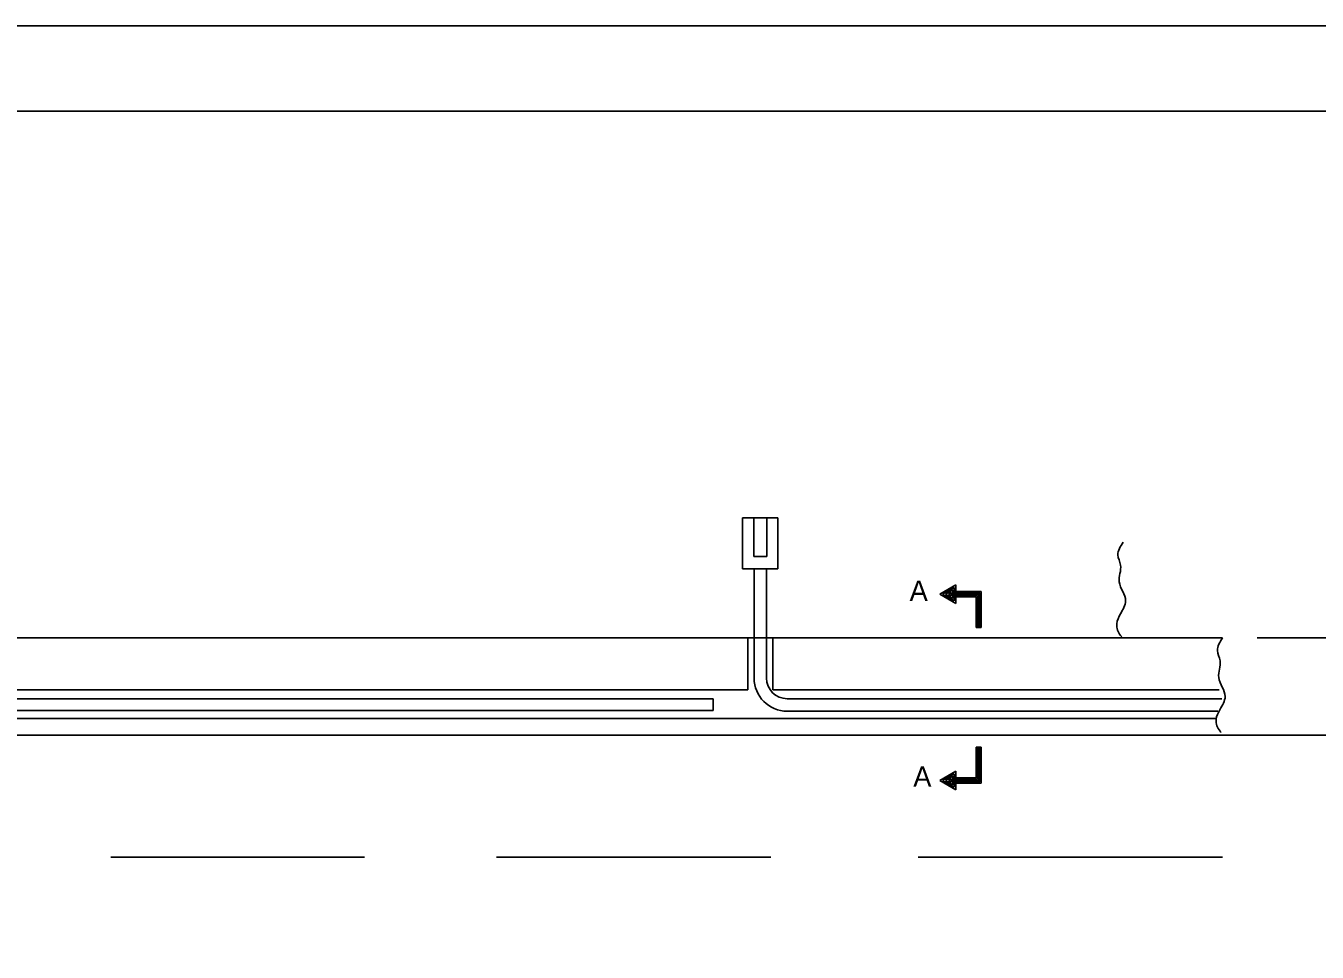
# Model space of a CAD drawing. Extents: x 600886 to 602246, y 1107 to 1547.
# Drawn here: x 601206.9 to 601358.3, y 1438.3 to 1547 of the extents above; entities that cross this region are included whole.
import ezdxf

# ---------------------------------------------------------------- set-up
doc = ezdxf.new("R2010")
doc.units = 0
for name, color, linetype in [('Alignment_EX_20 Centerline', 7, 'Continuous'), ('Design_EX_Roadway Dimensions', 7, 'Continuous'), ('Design_EX_Roadway Notes', 7, 'Continuous'), ('Drainage_PR_Pipe Culvert', 7, 'Continuous'), ('Level 48', 7, 'Continuous'), ('Sheets_50 Reference Boundary', 7, 'Continuous'), ('Sheets_General Details', 7, 'Continuous'), ('Sheets_Printer Plotting Border', 7, 'Continuous'), ('Topo_EOP', 7, 'Continuous'), ('Topo_Shoulder', 7, 'Continuous')]:
    doc.layers.add(name, color=color, linetype=linetype)

msp = doc.modelspace()

# ---------------------------------------------------------------- linework, layer by layer
at = {"layer": 'Alignment_EX_20 Centerline'}
for p, q in [((601216.83, 1449.46), (601246.6, 1449.46)), ((601262.09, 1449.46), (601294.25, 1449.46)), ((601311.52, 1449.46), (601347.25, 1449.46))]:
    msp.add_line(p, q, dxfattribs=at)
at = {"layer": 'Design_EX_Roadway Dimensions'}
for p, q in [((601314.07, 1480.31), (601315.94, 1481.39)), ((601314.07, 1480.31), (601315.94, 1479.23)), ((601314.41, 1480.31), (601315.77, 1481.1)), ((601314.41, 1480.31), (601315.77, 1479.52)), ((601314.74, 1480.31), (601315.61, 1480.81)), ((601314.74, 1480.31), (601315.61, 1479.81)), ((601315.08, 1480.31), (601315.44, 1480.52)), ((601315.08, 1480.31), (601315.44, 1480.1)), ((601315.44, 1480.52), (601315.44, 1480.1)), ((601315.61, 1480.81), (601315.61, 1479.81)), ((601315.77, 1481.1), (601315.77, 1479.52)), ((601315.94, 1481.39), (601315.94, 1479.23)), ((601315.94, 1480.61), (601318.94, 1480.61)), ((601315.94, 1480.46), (601318.79, 1480.46)), ((601315.94, 1480.31), (601318.64, 1480.31)), ((601315.94, 1480.16), (601318.49, 1480.16)), ((601315.94, 1480.01), (601318.34, 1480.01)), ((601318.34, 1480.01), (601318.34, 1476.41)), ((601318.49, 1480.16), (601318.49, 1476.41)), ((601318.64, 1480.31), (601318.64, 1476.41)), ((601318.79, 1480.46), (601318.79, 1476.41)), ((601318.94, 1480.61), (601318.94, 1476.41)), ((601318.34, 1476.41), (601318.94, 1476.41)), ((601318.34, 1462.35), (601318.94, 1462.35)), ((601318.34, 1458.75), (601318.34, 1462.35)), ((601318.49, 1458.6), (601318.49, 1462.35)), ((601318.64, 1458.45), (601318.64, 1462.35)), ((601318.79, 1458.3), (601318.79, 1462.35)), ((601318.94, 1458.15), (601318.94, 1462.35)), ((601314.07, 1458.45), (601315.94, 1459.53)), ((601314.41, 1458.45), (601315.77, 1459.24)), ((601314.74, 1458.45), (601315.61, 1458.95)), ((601315.61, 1457.96), (601315.61, 1458.95)), ((601315.77, 1457.66), (601315.77, 1459.24)), ((601315.94, 1457.37), (601315.94, 1459.53)), ((601314.07, 1458.45), (601315.94, 1457.37)), ((601314.41, 1458.45), (601315.77, 1457.66)), ((601314.74, 1458.45), (601315.61, 1457.96)), ((601315.08, 1458.45), (601315.44, 1458.66)), ((601315.08, 1458.45), (601315.44, 1458.25)), ((601315.44, 1458.25), (601315.44, 1458.66)), ((601315.94, 1458.75), (601318.34, 1458.75)), ((601315.94, 1458.6), (601318.49, 1458.6)), ((601315.94, 1458.45), (601318.64, 1458.45)), ((601315.94, 1458.3), (601318.79, 1458.3)), ((601315.94, 1458.15), (601318.94, 1458.15))]:
    msp.add_line(p, q, dxfattribs=at)
at = {"layer": 'Design_EX_Roadway Notes'}
msp.add_line((601351.3, 1475.18), (601382.8, 1475.18), dxfattribs=at)
for points in [[(601335.57, 1486.4), (601334.97, 1484.91), (601335.28, 1483.71), (601335.13, 1481.76), (601335.87, 1479.51), (601335.28, 1478.01), (601334.83, 1476.81), (601335.28, 1475.46), (601335.43, 1475.31)], [(601347.25, 1475.18), (601346.65, 1473.69), (601346.95, 1472.49), (601346.8, 1470.54), (601347.55, 1468.29), (601346.95, 1466.8), (601346.5, 1465.59), (601346.95, 1464.25), (601347.1, 1464.1)]]:
    msp.add_spline(points, degree=3, dxfattribs=at)
at = {"layer": 'Drainage_PR_Pipe Culvert'}
for p, q in [((601290.95, 1483.27), (601290.95, 1489.27)), ((601295.08, 1489.27), (601290.95, 1489.27)), ((601292.25, 1484.71), (601292.25, 1489.27)), ((601293.78, 1484.71), (601293.78, 1489.27)), ((601295.08, 1483.27), (601295.08, 1489.27)), ((601292.25, 1484.71), (601293.78, 1484.71)), ((601290.95, 1483.27), (601295.08, 1483.27)), ((601292.29, 1483.27), (601292.29, 1470.47)), ((601293.75, 1483.27), (601293.75, 1470.47)), ((601291.56, 1475.26), (601291.56, 1469.1)), ((601294.48, 1475.09), (601294.48, 1469.1)), ((601116.77, 1469.1), (601291.56, 1469.1)), ((601118.47, 1468.04), (601287.48, 1468.04)), ((601287.48, 1468.04), (601287.48, 1466.66)), ((601294.48, 1469.1), (601346.84, 1469.1)), ((601296.18, 1468.04), (601347.15, 1468.04)), ((601118.47, 1466.66), (601287.48, 1466.66)), ((601296.18, 1466.59), (601346.7, 1466.59)), ((601066.8, 1465.72), (601346.55, 1465.72))]:
    msp.add_line(p, q, dxfattribs=at)
for radius in [3.89, 2.43]:
    msp.add_arc((601296.18, 1470.47), radius, 180, 270, dxfattribs=at)
at = {"layer": 'Level 48'}
msp.add_lwpolyline([(600885.56, 1546.98), (601565.56, 1546.98), (601565.56, 1106.98), (600885.56, 1106.98)], close=True, dxfattribs=at)
at = {"layer": 'Sheets_50 Reference Boundary'}
msp.add_lwpolyline([(600925.56, 1536.97), (601555.56, 1536.97), (601555.56, 1136.98), (600925.56, 1136.98)], close=True, dxfattribs=at)
at = {"layer": 'Sheets_General Details'}
msp.add_line((601565.56, 1546.98), (600885.56, 1546.98), dxfattribs=at)
msp.add_lwpolyline([(600925.56, 1536.98), (601555.56, 1536.98), (601555.56, 1116.98), (600925.56, 1116.98)], close=True, dxfattribs=at)
at = {"layer": 'Sheets_Printer Plotting Border'}
msp.add_lwpolyline([(600885.56, 1106.98), (601565.56, 1106.98), (601565.56, 1546.98), (600885.56, 1546.98)], close=True, dxfattribs=at)
at = {"layer": 'Topo_EOP'}
msp.add_line((601060.05, 1463.76), (601359.58, 1463.76), dxfattribs=at)
at = {"layer": 'Topo_Shoulder'}
msp.add_line((601067.4, 1475.18), (601347.25, 1475.18), dxfattribs=at)

# ---------------------------------------------------------------- texts
at = {"layer": 'Design_EX_Roadway Dimensions'}
for p in [(601310.53, 1479.51), (601310.96, 1457.71)]:
    msp.add_text('A', height=2.4, dxfattribs=at).set_placement(p)

doc.saveas('drawing.dxf')
